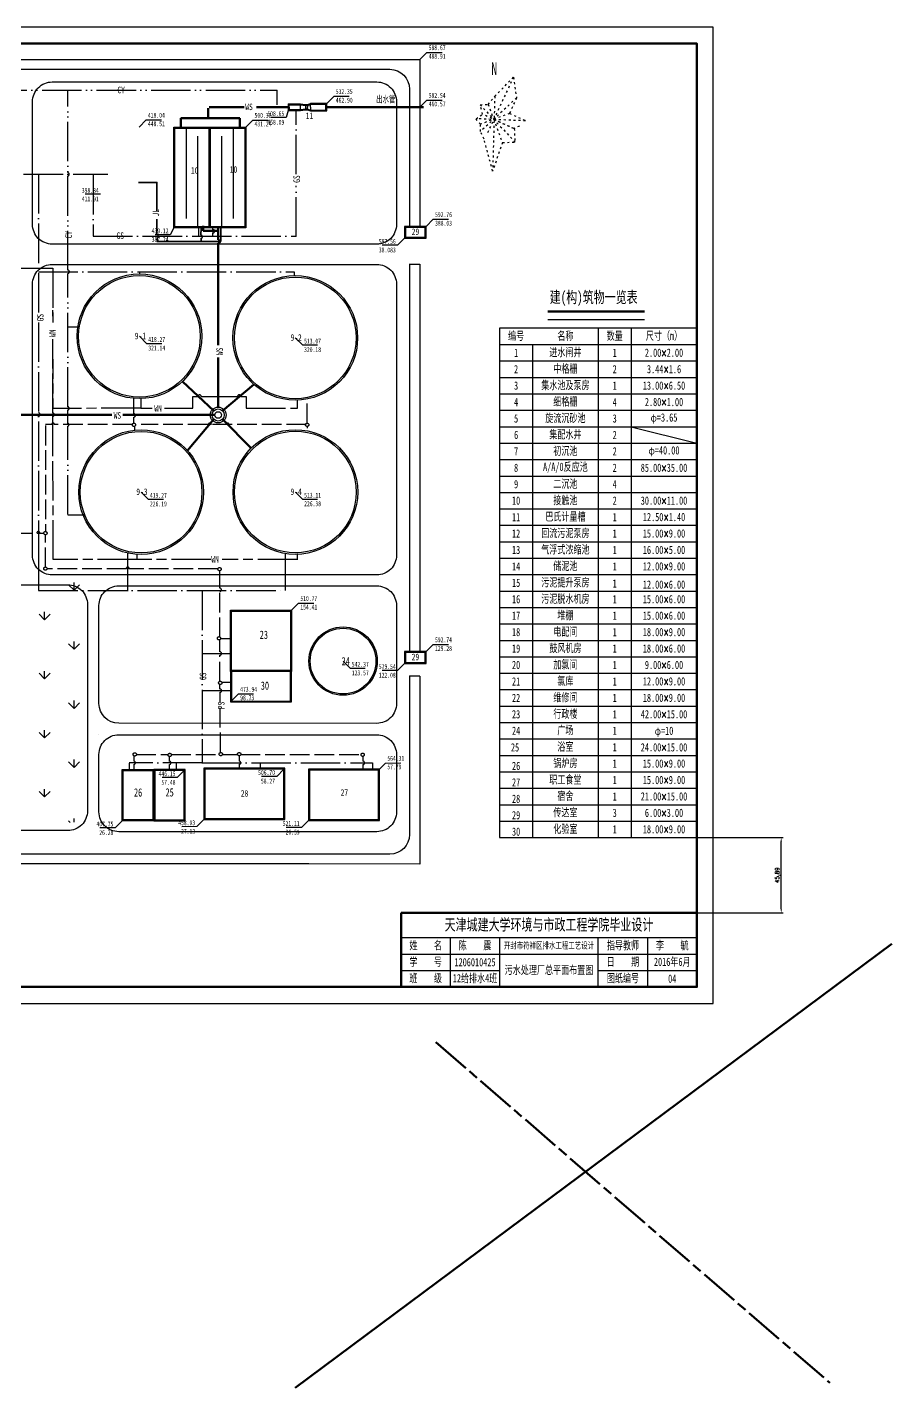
# Model space of a CAD drawing. Header units: millimetres. Extents: x 3398 to 10994, y -225 to 802.
# Drawn here: x 3821 to 4347, y -225 to 603 of the extents above; entities that cross this region are included whole.
import ezdxf
from ezdxf.enums import TextEntityAlignment as Align

# ---------------------------------------------------------------- set-up
doc = ezdxf.new("R2010")
doc.units = ezdxf.units.MM
for name, pattern in [('ACAD_ISO02W100', [15, 12, -3]), ('ACAD_ISO03W100', [30, 12, -18]), ('ACAD_ISO04W100', [30, 24, -3, 0, -3]), ('ACAD_ISO05W100', [33, 24, -3, 0, -3, 0, -3]), ('ACAD_ISO08W100', [36, 24, -3, 6, -3])]:
    doc.linetypes.add(name, pattern=pattern)
for name, color, linetype, lineweight in [('加氯线', 4, 'Continuous', 35), ('污水管线', 5, 'Continuous', 50), ('污泥管线', 40, 'ACAD_ISO08W100', 50), ('消化液回流', 1, 'ACAD_ISO08W100', 50)]:
    doc.layers.add(name, color=color, linetype=linetype, lineweight=lineweight)
for name, color, linetype in [('厂区排水管线', 252, 'ACAD_ISO02W100'), ('厂区给水管', 150, 'ACAD_ISO04W100'), ('图框线和图表线', 7, 'Continuous'), ('坐标', 7, 'Continuous'), ('文字', 7, 'Continuous'), ('污水处理构筑物', 6, 'Continuous'), ('绿地', 3, 'Continuous'), ('超越管线', 7, 'ACAD_ISO05W100'), ('辅助构筑物和建筑物', 1, 'Continuous')]:
    doc.layers.add(name, color=color, linetype=linetype)
doc.styles.add('52', font='', dxfattribs={"width": 0.7, "height": 5})
doc.styles.get("Standard").update_dxf_attribs({"font": 'txt', "bigfont": 'gbcbig.shx'})
doc.styles.add('长仿宋', font='simfang.ttf', dxfattribs={"width": 0.7, "height": 4})
doc.styles.get('52').set_extended_font_data('FangSong_GB2312')
doc.dimstyles.new('ISO-25', dxfattribs={"dimtxt": 2.5, "dimasz": 2.5, "dimexe": 1.25, "dimexo": 0.625, "dimtad": 1, "dimtxsty": 'Standard', "dimcen": 2.5, "dimadec": 0, "dimazin": 0, "dimtfac": 1, "dimtmove": 0, "dimatfit": 3, "dimfxl": 1, "dimarcsym": 0})

# ---------------------------------------------------------------- blocks, each defined once
blk = doc.blocks.new('4')
at = {"layer": '厂区排水管线', "lineweight": -2}
blk.add_circle((0, 0), 1, dxfattribs=at)
blk = doc.blocks.new('*D10')
at = {"layer": 'Defpoints', "color": 0, "lineweight": -2, "transparency": 16777216}
for p, q in [((4229.24, 109.94), (4281.16, 109.94)), ((4279.91, 66.55), (4279.91, 107.44)), ((4229.24, 64.05), (4281.16, 64.05))]:
    blk.add_line(p, q, dxfattribs=at)
at = {"layer": 'Defpoints', "color": 0, "lineweight": -3, "transparency": 16777216}
for p in [(4228.61, 109.94), (4279.91, 109.94), (4228.61, 64.05)]:
    blk.add_point(p, dxfattribs=at)
for points in [[(4279.5, 107.44), (4280.33, 107.44), (4279.91, 109.94)], [(4279.5, 66.55), (4280.33, 66.55), (4279.91, 64.05)]]:
    blk.add_solid(points, dxfattribs=at)
at = {"layer": 'Defpoints', "color": 0, "lineweight": -3, "transparency": 16777216, "insert": (4277.83, 86.99), "char_height": 2.5, "attachment_point": 5, "rotation": 90}
blk.add_mtext('45,89', dxfattribs=at)

msp = doc.modelspace()

# ---------------------------------------------------------------- hatches: boundary and pattern name
at = {"layer": '绿地', "lineweight": -3}
h = msp.add_hatch(dxfattribs=at)
h.set_pattern_fill('GRASS', color=256, style=0)
h.set_pattern_definition([(90, (3472.477, 98.729), (-17.9605, 17.9605), [4.7625, -31.1585]), (45, (3472.477, 98.73), (-17.9605, 17.9605), [4.7625, -20.6375]), (135, (3472.477, 98.73), (-17.9605, -17.9605), [4.7625, -20.6375])])
edge = h.paths.add_edge_path()
edge.add_arc((3506.033, 256.689), 12, 90, 180)
edge.add_line((3494.033, 256.689), (3494.033, 131.089))
edge.add_arc((3506.033, 131.089), 12, 180, 270)
edge.add_line((3506.033, 119.089), (3847.104, 119.089))
edge.add_arc((3847.104, 131.089), 12, 270, 360)
edge.add_line((3859.104, 131.089), (3859.104, 256.689))
edge.add_arc((3847.104, 256.689), 12, 0, 90)
edge.add_line((3847.104, 268.689), (3506.033, 268.689))
edge = h.paths.add_edge_path(flags=17)
edge.add_line((3494.033, 256.689), (3494.033, 131.089))

# ---------------------------------------------------------------- linework, layer by layer
at = {"layer": '加氯线'}
for p, q in [((3888.845, 508.543), (3900.283, 508.543)), ((3900.112, 508.713), (3900.112, 491.21)), ((3900.112, 486.277), (3900.112, 476.517)), ((3926.914, 480.738), (3926.868, 476.577)), ((3939.034, 472.551), (3939.034, 480.909)), ((3900.112, 472.551), (3939.034, 472.551)), ((3900.164, 474.834), (3900.164, 472.549)), ((3926.914, 474.636), (3926.914, 472.721))]:
    msp.add_line(p, q, dxfattribs=at)
at = {"layer": '加氯线', "lineweight": 30}
for centre in [(3900.103, 475.718), (3926.9, 475.586)]:
    msp.add_arc(centre, 1, 270, 90, dxfattribs=at)
at = {"layer": '厂区排水管线', "lineweight": -3}
for p, q in [((3886.036, 367.67), (3886.036, 377.248)), ((3991.431, 362.113), (3991.431, 376.821)), ((3886.036, 362.051), (3886.056, 365.79)), ((3835.984, 361.207), (3832.223, 361.207)), ((3885.029, 361.207), (3837.835, 361.207)), ((3886.352, 359.673), (3886.352, 358.073)), ((3990.835, 361.207), (3890.512, 361.207)), ((3991.704, 358.97), (3991.704, 360.038)), ((3832.251, 274.523), (3832.245, 294.542)), ((3881.582, 273.419), (3833.259, 273.456)), ((3937.185, 273.376), (3882.938, 273.418)), ((3938.365, 261.61), (3938.363, 272.28)), ((3938.371, 231.928), (3938.365, 259.709)), ((3938.372, 222.98), (3938.371, 230.381)), ((3944.711, 230.885), (3938.622, 230.885)), ((3938.413, 204.805), (3938.409, 220.92)), ((3938.442, 200.202), (3938.415, 203.293)), ((3944.896, 204.333), (3939.796, 204.316)), ((3938.779, 161.826), (3938.458, 198.328)), ((3886.015, 159.688), (3886.001, 156.406)), ((3887.429, 160.447), (3907.125, 160.447)), ((3907.626, 160.282), (3907.626, 160.262)), ((3907.626, 159.412), (3907.626, 156.274)), ((3908.656, 160.447), (3938.126, 160.447)), ((3939.976, 160.467), (3949.273, 160.465)), ((3950.047, 159.677), (3950.064, 156.461)), ((3950.908, 160.465), (4024.181, 160.45)), ((4025.448, 159.356), (4025.441, 156.313)), ((3885.993, 154.52), (3885.98, 151.547)), ((3907.626, 154.476), (3907.626, 151.547)), ((3950.075, 154.455), (3950.086, 152.379)), ((4025.436, 154.4), (4025.458, 151.429))]:
    msp.add_line(p, q, dxfattribs=at)
at = {"layer": '厂区排水管线'}
for p, q in [((3832.21, 360.598), (3832.213, 296.171)), ((3767.206, 295.146), (3831.211, 295.144))]:
    msp.add_line(p, q, dxfattribs=at)
at = {"layer": '厂区排水管线', "lineweight": -3}
for centre, radius, start, end in [((3845.707, 513.585), 1, 270, 90), ((3845.843, 454.212), 1, 270, 90), ((3845.7, 371.096), 1, 270, 90), ((3886.026, 366.773), 1, 270, 90), ((3836.889, 361.152), 0.954, 0, 180), ((3845.571, 361.15), 1, 270, 90), ((3932.17, 361.129), 0.954, 0, 180), ((3943.064, 361.157), 0.954, 0, 180), ((3827.94, 295.199), 0.954, 0, 180), ((3882.324, 273.514), 0.954, 0, 180), ((3938.336, 260.714), 1, 270, 90), ((3938.409, 221.92), 1, 270, 90), ((3938.444, 199.338), 1, 270, 90), ((3886.011, 155.435), 1, 270, 90), ((3907.634, 155.37), 1, 270, 90), ((3950.102, 155.453), 1, 270, 90), ((4025.462, 155.373), 1, 264.748895, 89.973598)]:
    msp.add_arc(centre, radius, start, end, dxfattribs=at)
at = {"layer": '厂区给水管'}
for p, q in [((3984.848, 513.609), (3984.848, 552.163)), ((3578.16, 513.614), (3870.28, 513.614)), ((3827.972, 513.619), (3827.972, 280.89)), ((3861.258, 513.086), (3861.258, 475.805)), ((3984.848, 475.673), (3984.848, 506.612)), ((3925.656, 475.79), (3925.656, 480.986)), ((3934.184, 479.683), (3934.184, 480.986)), ((3861.258, 475.805), (3984.848, 475.805)), ((3934.184, 475.79), (3934.184, 478.031)), ((3827.962, 454.287), (3983.545, 454.287)), ((3882.436, 259.863), (3882.407, 283.183)), ((3978.105, 282.851), (3978.14, 260.323)), ((3827.972, 280.89), (3827.972, 260.177)), ((3827.972, 260.177), (3978.06, 260.177))]:
    msp.add_line(p, q, dxfattribs=at)
at = {"layer": '厂区给水管', "lineweight": -3}
for p, q in [((3889.443, 454.349), (3889.443, 452.853)), ((3983.56, 454.21), (3983.56, 451.978)), ((3927.637, 260.085), (3927.637, 155.4)), ((3927.666, 221.906), (3945.349, 221.906)), ((3927.575, 199.366), (3944.798, 199.366)), ((3927.637, 155.4), (3883.177, 155.4)), ((3883.283, 155.285), (3883.283, 150.935)), ((3911.686, 155.492), (3911.686, 151.142)), ((3927.465, 155.4), (4031.222, 155.4)), ((3962.951, 155.434), (3962.951, 152.081)), ((4031.222, 155.4), (4031.222, 151.411))]:
    msp.add_line(p, q, dxfattribs=at)
for centre in [(3934.192, 478.891), (3828.008, 367.388)]:
    msp.add_arc(centre, 1, 270, 90, dxfattribs=at)
at = {"layer": '图框线和图表线'}
for p, q in [((4228.611, 593.046), (4228.611, 513.046)), ((4196.828, 425), (4137.828, 425)), ((4228.611, 419.94), (4108.611, 419.94)), ((4108.611, 419.94), (4108.611, 409.94)), ((4168.611, 419.94), (4168.611, 109.94)), ((4188.611, 420.077), (4188.611, 109.94)), ((4108.611, 409.94), (4108.611, 109.94)), ((4108.611, 409.94), (4228.611, 409.94)), ((4128.611, 409.94), (4128.611, 109.94)), ((4108.611, 399.94), (4228.611, 399.94)), ((4108.611, 389.94), (4228.611, 389.94)), ((4108.611, 379.94), (4228.611, 379.94)), ((4108.611, 369.94), (4228.611, 369.94)), ((4108.611, 359.94), (4228.611, 359.94)), ((4188.611, 359.94), (4228.611, 349.94)), ((4108.611, 349.94), (4228.611, 349.94)), ((4108.611, 339.94), (4228.611, 339.94)), ((4108.611, 329.94), (4228.611, 329.94)), ((4108.611, 319.94), (4228.611, 319.94)), ((4108.611, 309.94), (4228.611, 309.94)), ((4108.611, 299.94), (4228.611, 299.94)), ((4108.611, 289.94), (4228.611, 289.94)), ((4108.611, 279.94), (4228.611, 279.94)), ((4108.611, 269.94), (4228.611, 269.94)), ((4108.611, 259.94), (4228.611, 259.94)), ((4108.611, 249.94), (4228.611, 249.94)), ((4108.611, 239.94), (4228.611, 239.94)), ((4108.611, 229.94), (4228.611, 229.94)), ((4108.611, 219.94), (4228.611, 219.94)), ((4108.611, 209.94), (4228.611, 209.94)), ((4108.611, 199.94), (4228.611, 199.94)), ((4108.611, 189.94), (4228.611, 189.94)), ((4108.611, 179.94), (4228.611, 179.94)), ((4108.611, 169.94), (4228.611, 169.94)), ((4108.611, 159.94), (4228.611, 159.94)), ((4108.611, 149.94), (4228.611, 149.94)), ((4108.611, 139.94), (4228.611, 139.94)), ((4108.611, 129.94), (4228.611, 129.94)), ((4108.611, 119.94), (4228.611, 119.94)), ((4108.611, 109.94), (4228.611, 109.94)), ((4048.611, 49.046), (4228.611, 49.046)), ((4078.611, 19.046), (4078.611, 49.046)), ((4108.611, 49.046), (4108.611, 19.046)), ((4168.611, 19.046), (4168.611, 49.046)), ((4198.611, 49.046), (4198.611, 19.046)), ((4048.611, 39.046), (4228.611, 39.046)), ((4048.611, 29.046), (4108.611, 29.046)), ((4168.611, 29.046), (4228.611, 29.046)), ((4228.611, 19.046), (4048.611, 19.046)), ((4228.611, 19.046), (4228.611, 19.046))]:
    msp.add_line(p, q, dxfattribs=at)
at = {"layer": '图框线和图表线', "color": 0, "linetype": 'ACAD_ISO03W100', "ltscale": 0.1}
for p, q in [((4116.957, 572.554), (4100.708, 537.662)), ((4105.627, 561.012), (4116.957, 572.554)), ((4116.957, 572.554), (4118.87, 559.998)), ((4096.736, 555.85), (4101.569, 556.114)), ((4096.736, 555.85), (4117.943, 533.127)), ((4098.259, 550.082), (4096.736, 555.85)), ((4118.87, 559.998), (4096.947, 539.538)), ((4101.569, 556.114), (4105.627, 561.012)), ((4101.569, 556.114), (4104.971, 547.026)), ((4105.627, 561.012), (4104.315, 515.449)), ((4118.87, 559.998), (4114.607, 550.633)), ((4094.238, 547.336), (4098.259, 550.082)), ((4124.302, 546.077), (4094.238, 547.336)), ((4096.887, 544), (4094.238, 547.336)), ((4114.607, 550.633), (4096.887, 544)), ((4117.485, 541.329), (4098.259, 550.082)), ((4104.971, 547.026), (4117.485, 541.329)), ((4096.947, 539.538), (4096.887, 544)), ((4099.106, 535.004), (4096.947, 539.538)), ((4104.315, 515.449), (4099.106, 535.004)), ((4110.28, 532.842), (4104.315, 515.449))]:
    msp.add_line(p, q, dxfattribs=at)
at = {"layer": '图框线和图表线', "linetype": 'ACAD_ISO03W100', "ltscale": 0.1}
for p, q in [((4104.971, 547.026), (4110.28, 532.842)), ((4114.607, 550.633), (4123.972, 546.37)), ((4120.598, 542.91), (4117.485, 541.329)), ((4117.485, 541.329), (4117.943, 533.127)), ((4110.28, 532.842), (4117.943, 533.127))]:
    msp.add_line(p, q, dxfattribs=at)
at = {"layer": '图框线和图表线', "lineweight": 70}
for p, q in [((4137.828, 430), (4196.828, 430)), ((4048.611, 64.046), (4048.611, 19.046))]:
    msp.add_line(p, q, dxfattribs=at)
at = {"layer": '图框线和图表线', "lineweight": 50}
msp.add_line((4228.611, 64.046), (4048.611, 64.046), dxfattribs=at)
at = {"layer": '图框线和图表线'}
msp.add_lwpolyline([(3397.611, 9.046), (4238.611, 9.046), (4238.611, 603.046), (3397.611, 603.046)], close=True, dxfattribs=at)
at = {"layer": '图框线和图表线', "lineweight": 50}
msp.add_lwpolyline([(3422.611, 19.046), (4228.611, 19.046), (4228.611, 593.046), (3422.611, 593.046)], close=True, dxfattribs=at)
at = {"layer": '坐标', "lineweight": -3}
for p, q in [((4060.057, 583.42), (4064.35, 587.712)), ((4064.35, 587.712), (4073.599, 587.735)), ((4003.537, 556.71), (4007.83, 561.003)), ((4007.83, 561.003), (4017.078, 561.025)), ((4060.057, 554.386), (4064.35, 558.679)), ((4064.35, 558.679), (4073.598, 558.701)), ((3889.236, 542.32), (3893.529, 546.613)), ((3893.529, 546.613), (3902.778, 546.635)), ((3954.124, 542.254), (3958.417, 546.547)), ((3958.417, 546.547), (3967.665, 546.569)), ((3978.624, 548.113), (3969.376, 548.091)), ((3979.837, 552.406), (3978.624, 548.113)), ((3865.743, 501.427), (3856.495, 501.405)), ((3910.312, 481.054), (3908.206, 476.761)), ((4063.954, 481.846), (4068.247, 486.138)), ((4068.247, 486.138), (4077.495, 486.161)), ((3908.206, 476.761), (3898.958, 476.739)), ((4050.754, 474.646), (4046.461, 470.353)), ((4046.461, 470.353), (4037.213, 470.33)), ((3889.458, 414.957), (3893.751, 410.664)), ((3984.262, 413.991), (3988.555, 409.698)), ((3893.751, 410.664), (3902.999, 410.642)), ((3988.555, 409.698), (3997.803, 409.676)), ((3890.461, 320.105), (3894.754, 315.812)), ((3894.754, 315.812), (3904.002, 315.79)), ((3984.304, 320.195), (3988.597, 315.902)), ((3988.597, 315.902), (3997.845, 315.88)), ((3981.966, 248.224), (3986.259, 252.517)), ((3986.259, 252.517), (3995.508, 252.539)), ((4063.929, 223.096), (4068.222, 227.389)), ((4068.222, 227.389), (4077.47, 227.411)), ((4013.319, 217.288), (4017.612, 212.995)), ((4050.729, 215.896), (4046.436, 211.603)), ((4017.612, 212.995), (4026.86, 212.973)), ((4046.436, 211.603), (4037.188, 211.581)), ((3944.766, 192.424), (3949.659, 197.317)), ((3949.659, 197.317), (3958.908, 197.339)), ((3916.741, 150.692), (3912.448, 146.399)), ((3977.294, 151.46), (3973.002, 147.167)), ((4035.499, 151.603), (4039.192, 155.296)), ((4039.192, 155.296), (4048.44, 155.318)), ((3912.448, 146.399), (3903.2, 146.377)), ((3973.002, 147.167), (3963.753, 147.145)), ((3878.941, 120.092), (3874.648, 115.799)), ((3924.402, 116.567), (3915.153, 116.545)), ((3928.694, 120.86), (3924.402, 116.567)), ((3988.006, 116.11), (3978.758, 116.088)), ((3992.299, 120.403), (3988.006, 116.11)), ((3874.648, 115.799), (3865.4, 115.777))]:
    msp.add_line(p, q, dxfattribs=at)
at = {"layer": '污水处理构筑物', "color": 6, "lineweight": -2}
for p, q in [((3979.837, 556.366), (3979.837, 552.406)), ((3979.837, 556.366), (3987.337, 556.366)), ((3980.437, 554.386), (3980.437, 555.766)), ((3980.437, 555.766), (3987.337, 555.766)), ((3987.337, 555.766), (3990.487, 555.401)), ((3987.337, 553.006), (3987.337, 555.766)), ((3987.406, 556.362), (3990.556, 555.997)), ((3990.487, 556.001), (3991.687, 556.001)), ((3990.487, 555.401), (3990.487, 553.372)), ((3990.487, 555.401), (3991.687, 555.401)), ((3991.687, 556.001), (3993.487, 556.71)), ((3991.687, 555.401), (3993.487, 556.11)), ((3991.687, 555.401), (3991.687, 554.386)), ((4003.537, 556.71), (3993.487, 556.71)), ((3993.487, 554.386), (3993.487, 556.11)), ((4002.937, 556.11), (3993.487, 556.11)), ((4002.937, 552.662), (4002.937, 556.11)), ((4003.537, 552.062), (4003.537, 556.71)), ((3979.837, 552.406), (3987.337, 552.406)), ((3980.437, 554.386), (3980.437, 553.006)), ((3980.437, 553.006), (3987.337, 553.006)), ((3987.337, 553.006), (3990.487, 553.372)), ((3987.406, 552.41), (3990.556, 552.776)), ((3990.487, 553.372), (3991.687, 553.372)), ((3990.487, 552.772), (3991.687, 552.772)), ((3991.687, 553.372), (3991.687, 554.386)), ((3991.687, 553.372), (3993.487, 552.662)), ((3991.687, 552.772), (3993.487, 552.062)), ((3993.487, 554.386), (3993.487, 552.662)), ((3993.487, 552.662), (4002.937, 552.662)), ((3993.487, 552.062), (4003.537, 552.062))]:
    msp.add_line(p, q, dxfattribs=at)
at = {"layer": '污水处理构筑物'}
for p, q in [((3914.542, 541.654), (3921.542, 541.654)), ((3917.912, 541.654), (3917.912, 486.654)), ((3932.524, 541.654), (3946.524, 541.654)), ((3946.524, 541.654), (3946.524, 486.654)), ((3924.912, 481.654), (3924.912, 536.654)), ((3939.524, 481.654), (3939.524, 536.654)), ((3931.912, 481.654), (3924.912, 481.654)), ((3932.524, 481.654), (3939.524, 481.654))]:
    msp.add_line(p, q, dxfattribs=at)
for points in [[(3910.312, 542.254), (3932.512, 542.254), (3932.512, 481.054), (3910.312, 481.054)], [(3910.912, 481.654), (3910.912, 541.654), (3931.912, 541.654), (3931.912, 481.654)], [(3931.924, 542.254), (3954.124, 542.254), (3954.124, 481.054), (3931.924, 481.054)], [(3932.524, 481.654), (3932.524, 541.654), (3953.524, 541.654), (3953.524, 481.654)]]:
    msp.add_lwpolyline(points, close=True, dxfattribs=at)
at = {"layer": '污水处理构筑物', "color": 6, "lineweight": -2}
for centre, radius in [((3889.458, 414.957), 37.925), ((3889.458, 414.957), 37), ((3984.262, 413.991), 37.925), ((3984.262, 413.991), 37), ((3890.461, 320.105), 37.925), ((3890.461, 320.105), 37), ((3984.304, 320.195), 37.925), ((3984.304, 320.195), 37)]:
    msp.add_circle(centre, radius, dxfattribs=at)
at = {"layer": '污水处理构筑物'}
for radius in [4.8, 3.7, 2]:
    msp.add_circle((3937.343, 367.072), radius, dxfattribs=at)
at = {"layer": '污水管线', "lineweight": 50}
for p, q in [((3914.542, 546.654), (3914.542, 547.704)), ((3914.542, 547.704), (3914.542, 541.654)), ((3950.593, 547.704), (3914.542, 547.704)), ((3914.542, 547.704), (3931.924, 547.704)), ((3931.198, 547.704), (3931.198, 553.842)), ((3953.082, 554.386), (3931.924, 554.386)), ((3950.593, 547.704), (3950.593, 542.254)), ((3950.593, 542.254), (3950.593, 547.704)), ((3980.437, 554.386), (3960.607, 554.386)), ((4002.937, 554.386), (4062.27, 554.386)), ((3928.148, 482.086), (3928.148, 479.086)), ((3937.332, 473.628), (3937.343, 481.654)), ((3928.148, 479.086), (3937.343, 479.086)), ((3937.343, 409.57), (3937.343, 471.632)), ((3937.343, 371.872), (3937.343, 401.999)), ((3934.726, 369.688), (3915.573, 387.453)), ((3939.959, 369.688), (3958.997, 385.706)), ((3872.676, 367.072), (3800.026, 367.072)), ((3935.343, 367.072), (3879.238, 367.072)), ((3934.726, 364.456), (3918.708, 345.412)), ((3957.445, 346.97), (3939.959, 364.456))]:
    msp.add_line(p, q, dxfattribs=at)
msp.add_arc((3937.425, 472.543), 1, 270, 90, dxfattribs=at)
at = {"layer": '污泥管线', "lineweight": 30}
for p, q in [((3708.74, 456.257), (3836.729, 456.386)), ((3836.806, 456.359), (3836.791, 420.771)), ((3836.717, 427.183), (3836.717, 430.874)), ((3836.51, 413.163), (3836.771, 371.108)), ((3836.717, 368.264), (3836.717, 412.688)), ((3890.251, 376.987), (3890.249, 371.145)), ((3921.826, 371.145), (3921.826, 378.361)), ((3921.826, 378.361), (3925.126, 378.348)), ((3927.019, 378.36), (3949.197, 378.377)), ((3951.143, 378.362), (3954.345, 378.361)), ((3954.345, 378.361), (3954.345, 371.145)), ((3985.597, 371.145), (3985.51, 376.161)), ((3836.718, 345.671), (3836.718, 366.286)), ((3890.249, 371.145), (3836.771, 371.108)), ((3890.249, 371.145), (3897.175, 371.145)), ((3904.608, 371.145), (3921.826, 371.145)), ((3954.345, 371.145), (3985.597, 371.145)), ((3837.019, 279.037), (3836.718, 345.805)), ((3888.085, 279.037), (3888.1, 282.299)), ((3985.527, 278.998), (3985.527, 282.883)), ((3888.013, 279.037), (3837.019, 279.037)), ((3932.904, 279.059), (3888.013, 279.037)), ((3985.526, 279.037), (3939.688, 279.037))]:
    msp.add_line(p, q, dxfattribs=at)
for centre, radius, start, end in [((3926.078, 378.333), 0.954, 0, 180), ((3950.119, 378.388), 0.954, 0, 180), ((3836.663, 367.264), 1, 270, 90)]:
    msp.add_arc(centre, radius, start, end, dxfattribs=at)
at = {"layer": '消化液回流', "lineweight": 60}
msp.add_line((4069.79, -14.633), (4309.527, -221.953), dxfattribs=at)
at = {"layer": '绿地'}
for p, q in [((3477.192, 583.42), (4054.057, 583.42)), ((4054.057, 583.42), (4060.057, 583.42)), ((4060.057, 583.42), (4060.055, 481.77)), ((4053.725, 458.935), (4060.074, 458.892)), ((4060.057, 458.894), (4060.057, 222.823)), ((4053.698, 223.096), (4060.065, 223.096)), ((4060.065, 208.096), (4053.652, 208.096)), ((4060.057, 208.2), (4060.057, 99.814)), ((3864.814, 172.459), (3864.814, 172.459)), ((4060.057, 99.814), (4060.057, 93.814)), ((3992.518, 93.856), (3477.192, 93.814)), ((4060.057, 93.814), (3992.518, 93.856))]:
    msp.add_line(p, q, dxfattribs=at)
at = {"layer": '绿地', "lineweight": -3}
msp.add_line((3504.747, 263.774), (3845.818, 263.774), dxfattribs=at)
at = {"layer": '绿地'}
for points in [[(3477.192, 511.57), (3477.192, 565.42, -0.4142136), (3489.192, 577.42), (4041.728, 577.42, -0.4141368), (4053.728, 565.423), (4053.75, 481.835)], [(3993.079, 99.814), (3489.19, 99.814, -0.4141717), (3477.19, 111.812), (3477.136, 489.202)], [(3504.747, 263.774), (3845.818, 263.774, -0.4142136), (3857.818, 251.774), (3857.818, 126.173, -0.4142136), (3845.818, 114.173), (3504.747, 114.173, -0.4142136), (3492.747, 126.173), (3492.747, 251.774)], [(3876.812, 179.457, -0.4141657), (3864.814, 191.457), (3864.814, 251.085, -0.4142136), (3876.814, 263.085), (3885.321, 263.085), (4033.832, 263.085, -0.4142136), (4045.832, 251.085), (4045.832, 191.432, -0.4142614), (4033.83, 179.432), (3876.812, 179.457)], [(4053.725, 208.276), (4053.725, 111.813, -0.4141983), (4041.725, 99.813), (3992.537, 99.811)], [(4033.832, 172.459), (4033.832, 172.459, -0.4142136), (4045.832, 160.459), (4045.832, 125.485, -0.4142136), (4033.832, 113.485), (3876.814, 113.485, -0.4142136), (3864.814, 125.485), (3864.814, 160.459, -0.4142136), (3876.814, 172.459), (4033.832, 172.459)]]:
    msp.add_lwpolyline(points, format="xyb", dxfattribs=at)
for points in [[(3836.39, 569.749), (4033.832, 569.749, -0.4142136), (4045.832, 557.749), (4045.832, 483.039, -0.4142136), (4033.832, 471.039), (3836.39, 471.039, -0.4142136), (3824.39, 483.039), (3824.39, 557.749, -0.4142136)], [(3836.39, 458.721), (4033.832, 458.721, -0.4142136), (4045.832, 446.721), (4045.832, 281.763, -0.4142136), (4033.832, 269.763), (3836.39, 269.763, -0.4142136), (3824.39, 281.763), (3824.39, 446.721, -0.4142136)]]:
    msp.add_lwpolyline(points, format="xyb", close=True, dxfattribs=at)
msp.add_lwpolyline([(4053.725, 458.982), (4053.725, 222.736)], dxfattribs=at)
at = {"layer": '超越管线'}
for p, q in [((3564.572, 564.803), (3973.252, 564.712)), ((3973.036, 564.712), (3973.036, 555.799))]:
    msp.add_line(p, q, dxfattribs=at)
at = {"layer": '超越管线', "lineweight": -3}
for p, q in [((3845.822, 455.121), (3845.822, 564.755)), ((3845.822, 372.084), (3845.822, 453.251)), ((3845.529, 420.791), (3853.03, 420.791)), ((3845.822, 361.966), (3845.815, 370.104)), ((3845.822, 306.485), (3845.822, 360.291)), ((3845.811, 306.329), (3855.952, 306.329))]:
    msp.add_line(p, q, dxfattribs=at)
at = {"layer": '辅助构筑物和建筑物', "lineweight": -2}
for p, q in [((3944.766, 229.024), (3944.766, 248.224)), ((3944.766, 248.224), (3981.966, 248.224)), ((3945.366, 229.624), (3945.366, 247.624)), ((3945.366, 247.624), (3981.366, 247.624)), ((3981.366, 247.624), (3981.366, 229.624)), ((3981.966, 248.224), (3981.966, 229.024)), ((3944.766, 211.024), (3944.766, 230.224)), ((3945.366, 211.624), (3945.366, 229.624)), ((3981.366, 229.624), (3981.366, 211.624)), ((3981.966, 230.224), (3981.966, 211.024)), ((3981.966, 211.024), (3944.766, 211.024)), ((3981.366, 211.624), (3945.366, 211.624))]:
    msp.add_line(p, q, dxfattribs=at)
at = {"layer": '辅助构筑物和建筑物', "lineweight": 60}
msp.add_line((4347.189, 45.183), (3984.127, -224.905), dxfattribs=at)
at = {"layer": '辅助构筑物和建筑物', "lineweight": -2}
for points in [[(4063.954, 481.846), (4050.754, 481.846), (4050.754, 474.646), (4063.954, 474.646)], [(4063.354, 481.246), (4051.354, 481.246), (4051.354, 475.246), (4063.354, 475.246)], [(4063.929, 223.096), (4050.729, 223.096), (4050.729, 215.896), (4063.929, 215.896)], [(4063.329, 222.496), (4051.329, 222.496), (4051.329, 216.496), (4063.329, 216.496)], [(3981.966, 192.424), (3981.966, 211.624), (3944.766, 211.624), (3944.766, 192.424)], [(3981.366, 193.024), (3981.366, 211.024), (3945.366, 211.024), (3945.366, 193.024)], [(3878.941, 151.292), (3898.141, 151.292), (3898.141, 120.092), (3878.941, 120.092)], [(3879.541, 150.692), (3897.541, 150.692), (3897.541, 120.692), (3879.541, 120.692)], [(3898.141, 120.092), (3917.341, 120.092), (3917.341, 151.292), (3898.141, 151.292)], [(3898.741, 120.692), (3916.741, 120.692), (3916.741, 150.692), (3898.741, 150.692)], [(3928.694, 152.06), (3928.694, 120.86), (3977.894, 120.86), (3977.894, 152.06)], [(3929.294, 151.46), (3929.294, 121.46), (3977.294, 121.46), (3977.294, 151.46)], [(3992.299, 151.603), (3992.299, 120.403), (4035.499, 120.403), (4035.499, 151.603)], [(3992.899, 151.003), (3992.899, 121.003), (4034.899, 121.003), (4034.899, 151.003)]]:
    msp.add_lwpolyline(points, close=True, dxfattribs=at)
at = {"layer": '辅助构筑物和建筑物'}
for radius in [20.787, 20]:
    msp.add_circle((4013.319, 217.288), radius, dxfattribs=at)

# ---------------------------------------------------------------- block references
at = {"layer": '文字', "lineweight": -2}
for p in [(3886.109, 361.089), (3991.484, 361.089), (3832.22, 295.177), (3832.22, 273.577), (3938.17, 273.282), (3937.857, 231.176), (3938.612, 204.049), (3886.602, 160.532), (3907.884, 160.221), (3938.952, 160.687), (3950.136, 160.687), (4025.27, 160.333)]:
    msp.add_blockref('4', p, dxfattribs=at)

# ---------------------------------------------------------------- texts
at = {"char_height": 4, "width": 6.60744, "attachment_point": 1, "style": '长仿宋'}
for insert in [(3953.83, 556.577), (3873.754, 368.796)]:
    msp.add_mtext('WS', dxfattribs=dict(at, insert=insert))
at = {"insert": (3936.225, 403.513), "char_height": 4, "width": 6.60744, "attachment_point": 1, "rotation": 90, "style": '长仿宋'}
msp.add_mtext('WS', dxfattribs=at)
at = {"layer": '图框线和图表线', "style": '52', "width": 0.7}
msp.add_text('N', height=7.7, dxfattribs=at).set_placement((4105.306, 577.828), align=Align.MIDDLE)
at = {"layer": '坐标', "lineweight": -3, "char_height": 3, "style": '长仿宋'}
for s, insert, width, attachment_point in [('{\\fFangSong_GB2312|b0|i0|c134|p49;588.67}', (4065.42, 592.099), 9.59897, 1), ('{\\fFangSong_GB2312|b0|i0|c134|p49;488.91}', (4065.42, 586.878), 8.86058, 1), ('{\\fFangSong_GB2312|b0|i0|c134|p49;532.35}', (4008.899, 565.39), 9.59897, 1), ('{\\fFangSong_GB2312|b0|i0|c134|p49;582.54}', (4065.419, 563.066), 9.59897, 1), ('{\\fFangSong_GB2312|b0|i0|c134|p49;462.90}', (4008.899, 560.168), 8.86058, 1), ('{\\fFangSong_GB2312|b0|i0|c134|p49;460.57}', (4065.419, 557.844), 8.86058, 1), ('{\\fFangSong_GB2312|b0|i0|c134|p49;418.04}', (3894.599, 550.999), 9.59897, 1), ('{\\fFangSong_GB2312|b0|i0|c134|p49;500.32}', (3959.486, 550.933), 9.59897, 1), ('{\\fFangSong_GB2312|b0|i0|c134|p49;458.09}', (3977.555, 543.727), 9.59897, 9), ('{\\fFangSong_GB2312|b0|i0|c134|p49;508.65}', (3977.555, 548.948), 8.86058, 9), ('{\\fFangSong_GB2312|b0|i0|c134|p49;448.51}', (3894.599, 545.778), 8.86058, 1), ('{\\fFangSong_GB2312|b0|i0|c134|p49;431.24}', (3959.486, 545.712), 8.86058, 1), ('{\\fFangSong_GB2312|b0|i0|c134|p49;398.84}', (3864.674, 502.262), 8.86058, 9), ('{\\fFangSong_GB2312|b0|i0|c134|p49;411.91}', (3864.674, 497.04), 9.59897, 9), ('{\\fFangSong_GB2312|b0|i0|c134|p49;592.76}', (4069.317, 490.525), 9.59897, 1), ('{\\fFangSong_GB2312|b0|i0|c134|p49;439.12}', (3907.136, 477.596), 8.86058, 9), ('{\\fFangSong_GB2312|b0|i0|c134|p49;388.03}', (4069.317, 485.304), 8.86058, 1), ('{\\fFangSong_GB2312|b0|i0|c134|p49;387.24}', (3907.136, 472.374), 9.59897, 9), ('{\\fFangSong_GB2312|b0|i0|c134|p49;597.56}', (4045.392, 471.187), 8.86058, 9), ('{\\fFangSong_GB2312|b0|i0|c134|p49;38.083}', (4045.392, 465.966), 9.59897, 9), ('{\\fFangSong_GB2312|b0|i0|c134|p49;418.27}', (3894.82, 411.499), 8.86058, 7), ('{\\fFangSong_GB2312|b0|i0|c134|p49;321.14}', (3894.82, 406.277), 9.59897, 7), ('{\\fFangSong_GB2312|b0|i0|c134|p49;320.18}', (3989.624, 405.311), 9.59897, 7), ('{\\fFangSong_GB2312|b0|i0|c134|p49;513.07}', (3989.624, 410.533), 8.86058, 7), ('{\\fFangSong_GB2312|b0|i0|c134|p49;419.27}', (3895.824, 316.647), 8.86058, 7), ('{\\fFangSong_GB2312|b0|i0|c134|p49;513.11}', (3989.666, 316.737), 8.86058, 7), ('{\\fFangSong_GB2312|b0|i0|c134|p49;226.19}', (3895.824, 311.426), 9.59897, 7), ('{\\fFangSong_GB2312|b0|i0|c134|p49;226.38}', (3989.666, 311.516), 9.59897, 7), ('{\\fFangSong_GB2312|b0|i0|c134|p49;510.77}', (3987.329, 256.904), 9.59897, 1), ('{\\fFangSong_GB2312|b0|i0|c134|p49;154.41}', (3987.329, 251.682), 8.86058, 1), ('{\\fFangSong_GB2312|b0|i0|c134|p49;592.74}', (4069.292, 231.775), 9.59897, 1), ('{\\fFangSong_GB2312|b0|i0|c134|p49;129.28}', (4069.292, 226.554), 8.86058, 1), ('{\\fFangSong_GB2312|b0|i0|c134|p49;542.37}', (4018.682, 213.83), 8.86058, 7), ('{\\fFangSong_GB2312|b0|i0|c134|p49;579.54}', (4045.367, 212.438), 8.86058, 9), ('{\\fFangSong_GB2312|b0|i0|c134|p49;123.57}', (4018.682, 208.609), 9.59897, 7), ('{\\fFangSong_GB2312|b0|i0|c134|p49;122.08}', (4045.367, 207.217), 9.59897, 9), ('{\\fFangSong_GB2312|b0|i0|c134|p49;473.94}', (3950.729, 201.704), 9.59897, 1), ('{\\fFangSong_GB2312|b0|i0|c134|p49;98.73}', (3950.729, 196.482), 8.86058, 1), ('{\\fFangSong_GB2312|b0|i0|c134|p49;564.31}', (4040.261, 159.683), 9.59897, 1), ('{\\fFangSong_GB2312|b0|i0|c134|p49;446.15}', (3911.378, 147.234), 8.86058, 9), ('{\\fFangSong_GB2312|b0|i0|c134|p49;506.70}', (3971.932, 148.002), 8.86058, 9), ('{\\fFangSong_GB2312|b0|i0|c134|p49;57.79}', (4040.261, 154.461), 8.86058, 1), ('{\\fFangSong_GB2312|b0|i0|c134|p49;57.48}', (3911.378, 142.013), 9.59897, 9), ('{\\fFangSong_GB2312|b0|i0|c134|p49;58.27}', (3971.932, 142.78), 9.59897, 9), ('{\\fFangSong_GB2312|b0|i0|c134|p49;407.75}', (3873.578, 116.634), 8.86058, 9), ('{\\fFangSong_GB2312|b0|i0|c134|p49;458.03}', (3923.332, 117.402), 8.86058, 9), ('{\\fFangSong_GB2312|b0|i0|c134|p49;521.11}', (3986.936, 116.945), 8.86058, 9), ('{\\fFangSong_GB2312|b0|i0|c134|p49;26.28}', (3873.578, 111.413), 9.59897, 9), ('{\\fFangSong_GB2312|b0|i0|c134|p49;27.13}', (3923.332, 112.18), 9.59897, 9), ('{\\fFangSong_GB2312|b0|i0|c134|p49;26.59}', (3986.936, 111.724), 9.59897, 9)]:
    msp.add_mtext(s, dxfattribs=dict(at, insert=insert, width=width, attachment_point=attachment_point))
at = {"layer": '文字', "style": '长仿宋'}
for s, insert, char_height, width, attachment_point in [('CY', (3875.996, 566.838), 4, 10.77679, 1), ('11', (3990.618, 551.177), 4, 0.98258, 1), ('10', (3920.75, 517.882), 4, 0.98258, 1), ('10', (3944.398, 518.45), 4, 0.98258, 1), ('GS', (3875.485, 478.215), 4, 10.77679, 1), ('建(构)筑物一览表', (4139.091, 442.264), 7, 75, 1), ('9-1', (3886.554, 417.184), 4, 14.93945, 1), ('9-2', (3981.358, 416.218), 4, 14.93945, 1), ('编号', (4118.611, 414.94), 5, 20, 5), ('名称', (4148.611, 414.94), 5, 40, 5), ('{\\fFangSong|b0|i0|c134|p49;\\W0.7;数量}', (4178.611, 414.94), 5, 20, 5), ('尺寸（m）', (4208.611, 414.94), 5, 40, 5), ('1', (4118.611, 404.94), 5, 20, 5), ('{\\fFangSong|b0|i0|c134|p49;\\W0.7;进水闸井}', (4148.611, 404.94), 5, 40, 5), ('{\\fFangSong|b0|i0|c134|p49;\\W0.7;1}', (4178.611, 404.94), 5, 20, 5), ('2.00{\\Ftxt,gbcbig|c134;×}2.00', (4208.611, 404.94), 5, 40, 5), ('中格栅', (4148.611, 394.94), 5, 40, 5), ('3.44{\\Ftxt,gbcbig|c134;×}1.6', (4208.611, 394.94), 5, 40, 5), ('3', (4118.611, 384.94), 5, 20, 5), ('{\\fFangSong|b0|i0|c134|p49;\\W0.7;集水池及泵房}', (4148.611, 384.94), 5, 40, 5), ('1', (4178.611, 384.94), 5, 20, 5), ('13.00{\\Ftxt,gbcbig|c134;×}6.50', (4208.611, 384.94), 5, 40, 5), ('WN', (3898.49, 373.02), 4, 10.77679, 1), ('4', (4118.611, 374.94), 5, 20, 5), ('{\\fFangSong|b0|i0|c134|p49;\\W0.7;细格栅}', (4148.611, 374.94), 5, 40, 5), ('4', (4178.611, 374.94), 5, 20, 5), ('2.80{\\Ftxt,gbcbig|c134;×}1.00', (4208.611, 374.94), 5, 40, 5), ('5', (4118.611, 364.94), 5, 20, 5), ('旋流沉砂池', (4148.611, 364.94), 5, 40, 5), ('3', (4178.611, 364.94), 5, 20, 5), ('{\\H0.9167x;φ}=3.65', (4208.611, 364.94), 5, 40, 5), ('6', (4118.611, 354.94), 5, 20, 5), ('集配水井', (4148.611, 354.94), 5, 40, 5), ('{\\fFangSong|b0|i0|c134|p49;\\W0.7;2}', (4178.611, 354.94), 5, 20, 5), ('{\\fFangSong|b0|i0|c134|p49;\\W0.7;初沉池}', (4148.611, 344.94), 5, 40, 5), ('{\\H0.9167x;φ}=40.00', (4208.611, 344.94), 5, 40, 5), ('7', (4118.611, 344.94), 5, 20, 5), ('2', (4178.611, 344.94), 5, 20, 5), ('8', (4118.611, 334.94), 5, 20, 5), ('{\\fFangSong|b0|i0|c134|p49;\\W0.7;A/A/0反应池}', (4148.611, 334.94), 5, 40, 5), ('{\\fFangSong|b0|i0|c134|p49;\\W0.7;2}', (4178.611, 334.94), 5, 20, 5), ('85.00{\\Ftxt,gbcbig|c134;×}35.00', (4208.611, 334.94), 5, 40, 5), ('9', (4118.611, 324.94), 5, 20, 5), ('{\\fFangSong|b0|i0|c134|p49;\\W0.7;二沉池}', (4148.611, 324.94), 5, 40, 5), ('{\\fFangSong|b0|i0|c134|p49;\\W0.7;4}', (4178.611, 324.94), 5, 20, 5), ('9-3', (3887.52, 322.38), 4, 14.93945, 1), ('9-4', (3981.358, 322.38), 4, 14.93945, 1), ('10', (4118.611, 314.94), 5, 20, 5), ('{\\fFangSong|b0|i0|c134|p49;\\W0.7;接触池}', (4148.611, 314.94), 5, 40, 5), ('{\\fFangSong|b0|i0|c134|p49;\\W0.7;2}', (4178.611, 314.94), 5, 20, 5), ('30.00{\\Ftxt,gbcbig|c134;×}11.00', (4208.611, 314.94), 5, 40, 5), ('11', (4118.611, 304.94), 5, 20, 5), ('{\\fFangSong|b0|i0|c134|p49;\\W0.7;巴氏计量槽}', (4148.611, 304.94), 5, 40, 5), ('{\\fFangSong|b0|i0|c134|p49;\\W0.7;1}', (4178.611, 304.94), 5, 20, 5), ('12.50{\\Ftxt,gbcbig|c134;×}1.40', (4208.611, 304.94), 5, 40, 5), ('{\\fFangSong|b0|i0|c134|p49;\\W0.7;回流污泥泵房}', (4148.611, 294.94), 5, 40, 5), ('12', (4118.611, 294.94), 5, 20, 5), ('{\\fFangSong|b0|i0|c134|p49;\\W0.7;1}', (4178.611, 294.94), 5, 20, 5), ('15.00{\\Ftxt,gbcbig|c134;×}9.00', (4208.611, 294.94), 5, 40, 5), ('13', (4118.611, 284.94), 5, 20, 5), ('{\\fFangSong_GB2312|b0|i0|c134|p49;气浮式浓缩池}', (4148.611, 284.94), 5, 40, 5), ('1', (4178.611, 284.94), 5, 20, 5), ('16.00{\\Ftxt,gbcbig|c134;×}5.00', (4208.611, 284.94), 5, 40, 5), ('WN', (3933.177, 281.166), 4, 10.77679, 1), ('14', (4118.611, 274.94), 5, 20, 5), ('{\\fFangSong_GB2312|b0|i0|c134|p49;储泥池}', (4148.611, 274.94), 5, 40, 5), ('{\\fFangSong|b0|i0|c134|p49;\\W0.7;1}', (4178.611, 274.94), 5, 20, 5), ('12.00{\\Ftxt,gbcbig|c134;×}9.00', (4208.611, 274.94), 5, 40, 5), ('15', (4118.611, 264.94), 5, 20, 5), ('{\\fFangSong_GB2312|b0|i0|c134|p49;污泥提升泵房}', (4148.611, 264.922), 5, 40, 5), ('1', (4178.602, 264.54), 5, 20, 5), ('12.00{\\Ftxt,gbcbig|c134;×}6.00', (4208.611, 263.836), 5, 40, 5), ('16', (4118.611, 254.94), 5, 20, 5), ('{\\fFangSong_GB2312|b0|i0|c134|p49;污泥脱水机房}', (4148.611, 254.94), 5, 40, 5), ('{\\fFangSong|b0|i0|c134|p49;\\W0.7;1}', (4178.611, 254.94), 5, 20, 5), ('15.00{\\Ftxt,gbcbig|c134;×}6.00', (4208.611, 254.94), 5, 40, 5), ('{\\fFangSong|b0|i0|c134|p49;\\W0.7;堆棚}', (4148.611, 244.94), 5, 40, 5), ('17', (4118.611, 244.94), 5, 20, 5), ('{\\fFangSong|b0|i0|c134|p49;\\W0.7;1}', (4178.611, 244.94), 5, 20, 5), ('15.00{\\Ftxt,gbcbig|c134;×}6.00', (4208.611, 244.94), 5, 40, 5), ('23', (3965.149, 233.302), 5, 20, 5), ('18', (4118.611, 234.94), 5, 20, 5), ('{\\fFangSong_GB2312|b0|i0|c134|p49;电配间}', (4148.611, 234.94), 5, 40, 5), ('{\\fFangSong|b0|i0|c134|p49;\\W0.7;1}', (4178.611, 234.94), 5, 20, 5), ('18.00{\\Ftxt,gbcbig|c134;×}9.00', (4208.611, 234.94), 5, 40, 5), ('19', (4118.611, 224.94), 5, 20, 5), ('{\\fFangSong_GB2312|b0|i0|c134|p49;鼓风机房}', (4148.611, 224.94), 5, 40, 5), ('{\\fFangSong|b0|i0|c134|p49;\\W0.7;1}', (4178.611, 224.94), 5, 20, 5), ('18.00{\\Ftxt,gbcbig|c134;×}6.00', (4208.611, 224.94), 5, 40, 5), ('24', (4014.992, 217.269), 5, 20, 5), ('20', (4118.611, 214.94), 5, 20, 5), ('{\\fFangSong|b0|i0|c134|p49;\\W0.7;加氯间}', (4148.611, 214.94), 5, 40, 5), ('{\\fFangSong|b0|i0|c134|p49;\\W0.7;1}', (4178.611, 214.94), 5, 20, 5), ('9.00{\\Ftxt,gbcbig|c134;×}6.00', (4208.611, 214.94), 5, 40, 5), ('21', (4118.611, 204.94), 5, 20, 5), ('{\\fFangSong|b0|i0|c134|p49;\\W0.7;氯库}', (4148.611, 204.94), 5, 40, 5), ('{\\fFangSong|b0|i0|c134|p49;\\W0.7;1}', (4178.611, 204.94), 5, 20, 5), ('12.00{\\Ftxt,gbcbig|c134;×}9.00', (4208.611, 204.94), 5, 40, 5), ('30', (3963.299, 204.888), 5, 0.98258, 1), ('22', (4118.611, 194.94), 5, 20, 5), ('{\\fFangSong|b0|i0|c134|p49;\\W0.7;维修间}', (4148.611, 194.94), 5, 40, 5), ('{\\fFangSong|b0|i0|c134|p49;\\W0.7;1}', (4178.611, 194.94), 5, 20, 5), ('18.00{\\Ftxt,gbcbig|c134;×}9.00', (4208.611, 194.94), 5, 40, 5), ('23', (4118.611, 184.94), 5, 20, 5), ('{\\fFangSong|b0|i0|c134|p49;\\W0.7;行政楼}', (4148.611, 184.94), 5, 40, 5), ('{\\fFangSong|b0|i0|c134|p49;\\W0.7;1}', (4178.611, 184.94), 5, 20, 5), ('42.00{\\Ftxt,gbcbig|c134;×}15.00', (4208.611, 184.94), 5, 40, 5), ('24', (4118.611, 174.94), 5, 20, 5), ('{\\fFangSong_GB2312|b0|i0|c134|p49;广场}', (4148.611, 174.94), 5, 40, 5), ('{\\fFangSong|b0|i0|c134|p49;\\W0.7;1}', (4178.611, 174.94), 5, 20, 5), ('{\\H0.9167x;φ}=10', (4208.611, 174.292), 5, 40, 5), ('25', (4117.965, 164.771), 5, 20, 5), ('{\\fFangSong_GB2312|b0|i0|c134|p49;浴室}', (4148.611, 164.94), 5, 40, 5), ('{\\fFangSong|b0|i0|c134|p49;\\W0.7;1}', (4178.611, 164.94), 5, 20, 5), ('24.00{\\Ftxt,gbcbig|c134;×}15.00', (4208.611, 164.798), 5, 40, 5), ('{\\fFangSong_GB2312|b0|i0|c134|p49;锅炉房}', (4148.611, 154.94), 5, 40, 5), ('15.00{\\Ftxt,gbcbig|c134;×}9.00', (4208.611, 154.94), 5, 40, 5), ('26', (4118.611, 153.507), 5, 20, 5), ('{\\fFangSong|b0|i0|c134|p49;\\W0.7;1}', (4178.611, 154.94), 5, 20, 5), ('{\\fFangSong_GB2312|b0|i0|c134|p49;职工食堂}', (4148.611, 144.94), 5, 40, 5), ('{\\fFangSong|b0|i0|c134|p49;\\W0.7;1}', (4178.611, 144.94), 5, 20, 5), ('15.00{\\Ftxt,gbcbig|c134;×}9.00', (4208.611, 144.94), 5, 40, 5), ('26', (3886.131, 139.885), 5, 0.98258, 1), ('25', (3905.331, 139.929), 5, 1.29371, 1), ('28', (3951.113, 138.817), 4, 0.98258, 1), ('27', (4011.846, 139.325), 4, 0.98258, 1), ('28', (4118.611, 133.507), 5, 20, 5), ('{\\fFangSong_GB2312|b0|i0|c134|p49;宿舍}', (4148.611, 134.94), 5, 40, 5), ('{\\fFangSong|b0|i0|c134|p49;\\W0.7;1}', (4178.611, 134.94), 5, 20, 5), ('21.00{\\Ftxt,gbcbig|c134;×}15.00', (4208.611, 134.94), 5, 40, 5), ('29', (4118.611, 123.507), 5, 20, 5), ('{\\fFangSong|b0|i0|c134|p49;\\W0.7;传达室}', (4148.611, 124.94), 5, 40, 5), ('3', (4178.611, 124.94), 5, 20, 5), ('6.00{\\Ftxt,gbcbig|c134;×}3.00', (4208.611, 124.94), 5, 40, 5), ('30', (4118.611, 113.507), 5, 20, 5), ('{\\fFangSong|b0|i0|c134|p49;\\W0.7;化验室}', (4148.611, 114.94), 5, 40, 5), ('{\\fFangSong|b0|i0|c134|p49;\\W0.7;1}', (4178.611, 114.94), 5, 20, 5), ('18.00{\\Ftxt,gbcbig|c134;×}9.00', (4208.611, 114.94), 5, 40, 5), ('{\\fFangSong_GB2312|b0|i0|c134|p49;天津城建大学环境与市政工程学院毕业设计}', (4138.611, 56.546), 7, 180, 5), ('{\\fFangSong_GB2312|b0|i0|c134|p49;姓    名}', (4063.611, 44.046), 5, 30, 5), ('{\\fFangSong_GB2312|b0|i0|c134|p49;陈    震}', (4093.611, 44.046), 5, 30, 5), ('{\\fFangSong_GB2312|b0|i0|c134|p49;开封市符祥区排水工程工艺设计}', (4138.611, 44.046), 4, 60, 5), ('{\\fFangSong_GB2312|b0|i0|c134|p49;指导教师}', (4183.611, 44.046), 5, 30, 5), ('{\\fFangSong_GB2312|b0|i0|c134|p49;李    毓}', (4213.611, 44.046), 5, 30, 5), ('{\\fFangSong_GB2312|b0|i0|c134|p49;学    号}', (4063.611, 34.046), 5, 30, 5), ('{\\fFangSong_GB2312|b0|i0|c134|p49;1206010425}', (4093.611, 34.046), 5, 30, 5), ('{\\fFangSong_GB2312|b0|i0|c134|p49;日    期}', (4183.611, 34.046), 5, 30, 5), ('{\\fFangSong_GB2312|b0|i0|c134|p49;2016年6月}', (4213.611, 34.046), 5, 30, 5), ('{\\fFangSong_GB2312|b0|i0|c134|p49;班    级}', (4063.611, 24.046), 5, 30, 5), ('{\\fFangSong_GB2312|b0|i0|c134|p49;12给排水4班}', (4093.611, 24.046), 5, 30, 5), ('{\\fFangSong_GB2312|b0|i0|c134|p49;污水处理厂总平面布置图}', (4138.611, 29.046), 5, 60, 5), ('{\\fFangSong_GB2312|b0|i0|c134|p49;图纸编号}', (4183.611, 24.046), 5, 30, 5), ('{\\fFangSong_GB2312|b0|i0|c134|p49;04}', (4213.611, 24.046), 5, 30, 5)]:
    msp.add_mtext(s, dxfattribs=dict(at, insert=insert, char_height=char_height, width=width, attachment_point=attachment_point))
at = {"layer": '文字', "insert": (4033.452, 561.229), "char_height": 4, "attachment_point": 1, "style": '长仿宋'}
msp.add_mtext('出水管', dxfattribs=at)
at = {"layer": '文字', "char_height": 4, "width": 10.77679, "attachment_point": 1, "rotation": 90, "style": '长仿宋'}
for s, insert in [('GS', (3983.087, 508.331)), ('JL', (3897.406, 487.803)), ('CY', (3844.334, 474.442)), ('GS', (3827.101, 424.022)), ('WN', (3834.544, 414.524)), ('GS', (3926.091, 205.756)), ('PS', (3937.211, 187.971))]:
    msp.add_mtext(s, dxfattribs=dict(at, insert=insert))
at = {"layer": '文字', "char_height": 5, "width": 20, "attachment_point": 5}
for s, insert in [('{\\fFangSong|b0|i0|c134|p49;\\W0.7;2}', (4118.611, 394.94)), ('{\\fFangSong|b0|i0|c134|p49;\\W0.7;27}', (4118.611, 143.507))]:
    msp.add_mtext(s, dxfattribs=dict(at, insert=insert))
at = {"layer": '污水管线', "color": 0, "lineweight": 50, "insert": (4178.611, 394.94), "char_height": 5, "width": 20, "attachment_point": 5, "style": '长仿宋'}
msp.add_mtext('2', dxfattribs=at)
at = {"layer": '超越管线', "char_height": 4, "width": 6, "attachment_point": 5, "style": '长仿宋'}
for insert in [(4057.377, 478.563), (4057.352, 219.813)]:
    msp.add_mtext('29', dxfattribs=dict(at, insert=insert))

# ---------------------------------------------------------------- dimensions: what is measured, and where the dimension line sits
at = {"layer": 'Defpoints', "lineweight": -3}
dim = msp.add_linear_dim(base=(4279.913, 109.94), p1=(4228.611, 64.046), p2=(4228.611, 109.94), angle=90, dimstyle='ISO-25', dxfattribs=at)
dim.commit()
dim.dimension.update_dxf_attribs({"geometry": '*D10', "text_midpoint": (4277.83, 86.993)})

doc.saveas('drawing.dxf')
